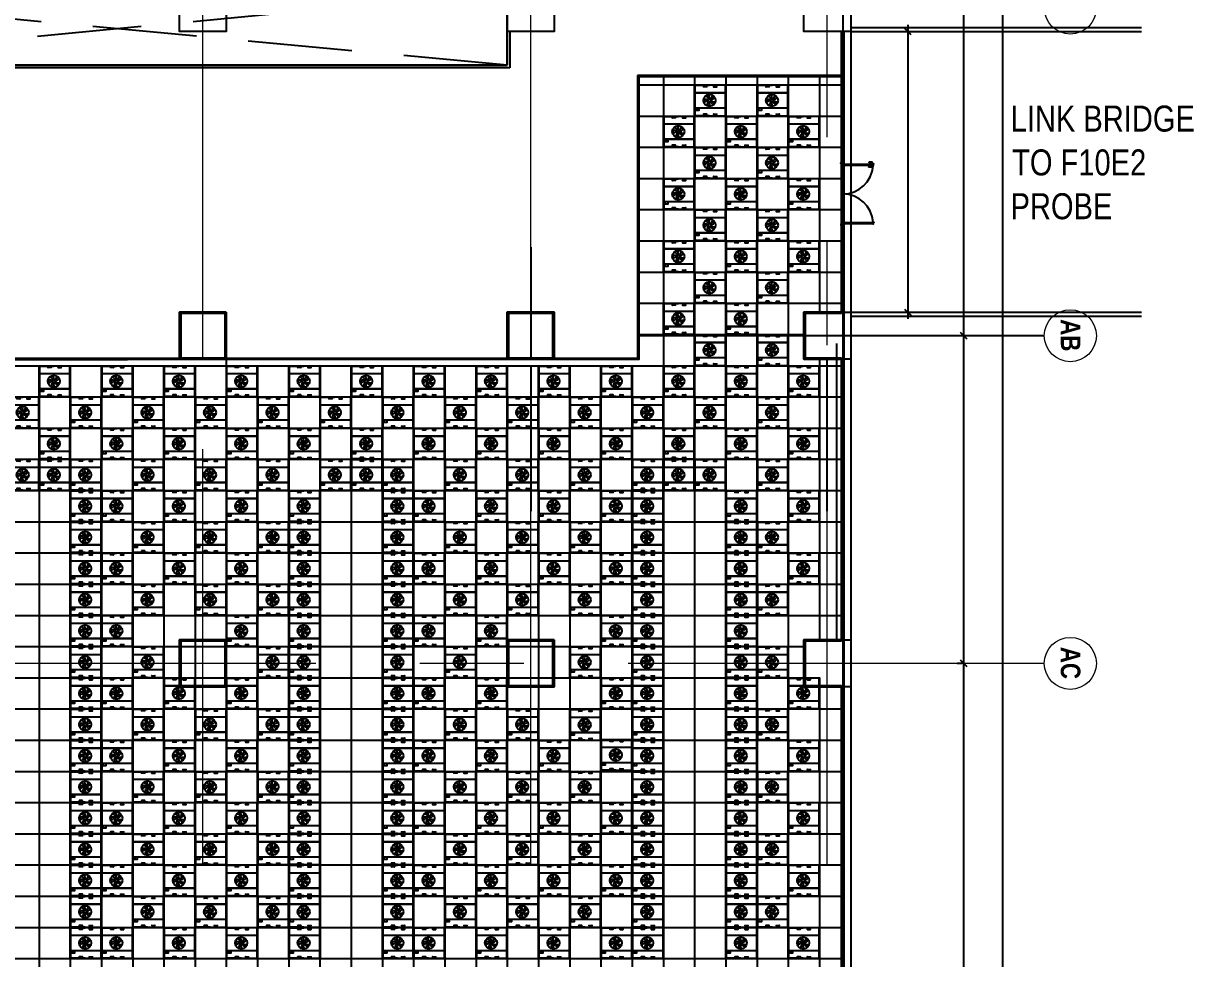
# Model space of a CAD drawing. Extents: x -14231 to 516634, y -267190 to 70805.
# Drawn here: x 271194 to 316173, y -94496 to -58534 of the extents above; entities that cross this region are included whole.
import ezdxf

# ---------------------------------------------------------------- set-up
doc = ezdxf.new("R2010")
doc.units = 0
doc.header["$LTSCALE"] = 8
for name, pattern in [('IDA - Grid Line', [3500, 2000, -500, 500, -500]), ('IDA - Hidden 065', [537.5, 375, -162.5]), ('IDA - Hidden 2-1', [750, 500, -250])]:
    doc.linetypes.add(name, pattern=pattern)
doc.layers.get('0').update_dxf_attribs({"color": 1, "linetype": 'CONTINUOUS'})
doc.layers.get('Defpoints').update_dxf_attribs({"linetype": 'CONTINUOUS'})
for name, color, linetype in [('000_CTCI_CSA', 7, 'CONTINUOUS'), ('1', 1, 'CONTINUOUS'), ('AC-DD', 3, 'CONTINUOUS')]:
    doc.layers.add(name, color=color, linetype=linetype)
doc.layers.add('A-_ANOTGRID_E', color=7, linetype='CONTINUOUS', lineweight=9)
doc.layers.add('A-ANOT----_D', color=7, linetype='CONTINUOUS', lineweight=9)
doc.styles.add('Arial Narrow_2', font='ARIALN.TTF', dxfattribs={"width": 0.8, "height": 0.22})
doc.styles.add('Arial Narrow_B', font='ARIALNB.TTF', dxfattribs={"height": 750})
doc.styles.add('Site Area', font='arial.ttf', dxfattribs={"width": 0.8})
doc.dimstyles.new('IDA_-_Arial_-_2_5mm_-_Black_-_Diagonal', dxfattribs={"dimscale": 304.8, "dimtxt": 639.644359, "dimasz": 0.82021, "dimexe": 0.82021, "dimexo": 0.82021, "dimgap": 0, "dimtad": 1, "dimdec": 0, "dimzin": 0, "dimdsep": 46, "dimtxsty": 'Arial Narrow_2', "dimblk1": 'OBLIQUE', "dimblk2": 'OBLIQUE', "dimsah": 1, "dimcen": 0.09, "dimdle": 0.82021, "dimazin": 0, "dimtfac": 1, "dimtdec": 4, "dimtix": 1, "dimtmove": 0, "dimatfit": 3, "dimfxl": 1, "dimtvp": 1, "dimtolj": 1, "dimtzin": 0, "dimarcsym": 2})

# ---------------------------------------------------------------- blocks, each defined once
blk = doc.blocks.new('_Oblique')
at = {"color": 0, "linetype": 'ByBlock', "lineweight": -2}
blk.add_line((-0.5, -0.5), (0.5, 0.5), dxfattribs=at)
blk = doc.blocks.new('*D280')
at = {"layer": 'A-ANOT----_D', "color": 0, "lineweight": -2, "transparency": 16777216}
for p, q in [((308759, -57943), (308582, -57943)), ((308832, -57693), (308832, -133793)), ((308759, -133543), (308582, -133543))]:
    blk.add_line(p, q, dxfattribs=at)
at = {"layer": 'Defpoints', "color": 0, "transparency": 16777216}
for p in [(309009, -57943), (308832, -133543), (309009, -133543)]:
    blk.add_point(p, dxfattribs=at)
at = {"layer": 'A-ANOT----_D', "color": 0, "lineweight": -2, "transparency": 16777216, "xscale": 250, "yscale": 250, "zscale": 250}
for p, rotation in [((308832, -57943), 90), ((308832, -133543), 270)]:
    blk.add_blockref('_Oblique', p, dxfattribs=dict(at, rotation=rotation))
at = {"layer": 'A-ANOT----_D', "color": 0, "transparency": 16777216, "insert": (308832, -95743), "char_height": 0.22, "width": 2375.82, "attachment_point": 5, "rotation": 90, "style": 'Arial Narrow_2'}
blk.add_mtext('\\A1;75600', dxfattribs=at)
blk = doc.blocks.new('*D281')
at = {"layer": '000_CTCI_CSA', "color": 0, "lineweight": -2, "transparency": 16777216}
for p, q in [((307259, -57943), (307082, -57943)), ((307332, -57693), (307332, -70793)), ((307259, -70543), (307082, -70543))]:
    blk.add_line(p, q, dxfattribs=at)
at = {"layer": 'Defpoints', "color": 0, "transparency": 16777216}
for p in [(307509, -57943), (307332, -70543), (307509, -70543)]:
    blk.add_point(p, dxfattribs=at)
at = {"layer": '000_CTCI_CSA', "color": 0, "lineweight": -2, "transparency": 16777216, "xscale": 250, "yscale": 250, "zscale": 250}
for p, rotation in [((307332, -57943), 90), ((307332, -70543), 270)]:
    blk.add_blockref('_Oblique', p, dxfattribs=dict(at, rotation=rotation))
at = {"layer": '000_CTCI_CSA', "color": 0, "transparency": 16777216, "insert": (307332, -64243), "char_height": 0.22, "width": 2375.82, "attachment_point": 5, "rotation": 90, "style": 'Arial Narrow_2'}
blk.add_mtext('\\A1;12600', dxfattribs=at)
blk = doc.blocks.new('*D282')
at = {"layer": '000_CTCI_CSA', "color": 0, "lineweight": -2, "transparency": 16777216}
for p, q in [((307259, -70543), (307082, -70543)), ((307332, -70293), (307332, -83393)), ((307259, -83143), (307082, -83143))]:
    blk.add_line(p, q, dxfattribs=at)
at = {"layer": 'Defpoints', "color": 0, "transparency": 16777216}
for p in [(307509, -70543), (307332, -83143), (307509, -83143)]:
    blk.add_point(p, dxfattribs=at)
at = {"layer": '000_CTCI_CSA', "color": 0, "lineweight": -2, "transparency": 16777216, "xscale": 250, "yscale": 250, "zscale": 250}
for p, rotation in [((307332, -70543), 90), ((307332, -83143), 270)]:
    blk.add_blockref('_Oblique', p, dxfattribs=dict(at, rotation=rotation))
at = {"layer": '000_CTCI_CSA', "color": 0, "transparency": 16777216, "insert": (307332, -76843), "char_height": 0.22, "width": 2375.82, "attachment_point": 5, "rotation": 90, "style": 'Arial Narrow_2'}
blk.add_mtext('\\A1;12600', dxfattribs=at)
blk = doc.blocks.new('*D283')
at = {"layer": '000_CTCI_CSA', "color": 0, "lineweight": -2, "transparency": 16777216}
for p, q in [((307259, -83143), (307082, -83143)), ((307332, -82893), (307332, -95993)), ((307259, -95743), (307082, -95743))]:
    blk.add_line(p, q, dxfattribs=at)
at = {"layer": 'Defpoints', "color": 0, "transparency": 16777216}
for p in [(307509, -83143), (307332, -95743), (307509, -95743)]:
    blk.add_point(p, dxfattribs=at)
at = {"layer": '000_CTCI_CSA', "color": 0, "lineweight": -2, "transparency": 16777216, "xscale": 250, "yscale": 250, "zscale": 250}
for p, rotation in [((307332, -83143), 90), ((307332, -95743), 270)]:
    blk.add_blockref('_Oblique', p, dxfattribs=dict(at, rotation=rotation))
at = {"layer": '000_CTCI_CSA', "color": 0, "transparency": 16777216, "insert": (307332, -89443), "char_height": 0.22, "width": 2375.82, "attachment_point": 5, "rotation": 90, "style": 'Arial Narrow_2'}
blk.add_mtext('\\A1;12600', dxfattribs=at)
blk = doc.blocks.new('Grid - 4 mm Dia-V240-PH1 LEVEL 1 - WWTP')
at = {"layer": 'A-_ANOTGRID_E'}
blk.add_circle((0, 0), 4, dxfattribs=at)
blk = doc.blocks.new('FFU-2000')
at = {"layer": 'AC-DD', "color": 6}
for p, q in [((0, 1175), (562, 1175)), ((0, 0), (0, 1175)), ((454, 1121), (333, 1121)), ((454, 1113), (333, 1113)), ((721, 1121), (842, 1121)), ((721, 1113), (842, 1113)), ((1175, 875), (0, 875)), ((1175, 870), (0, 870)), ((0, 305), (1175, 305)), ((0, 300), (1175, 300)), ((562, 0), (0, 0)), ((454, 62), (333, 62)), ((454, 54), (333, 54)), ((721, 62), (842, 62)), ((721, 54), (842, 54))]:
    blk.add_line(p, q, dxfattribs=at)
for points in [[(-12, 1188), (1188, 1188), (1188, -12), (-12, -12)], [(0, 0), (1175, 0), (1175, 1175), (0, 1175)], [(167, 288), (45, 288), (45, 210), (167, 210)]]:
    blk.add_lwpolyline(points, close=True, dxfattribs=at)
for centre, radius in [((560, 588), 233), ((560, 588), 49.2), ((75, 214), 2.87), ((105, 214), 2.87), ((135, 214), 2.87)]:
    blk.add_circle(centre, radius, dxfattribs=at)
for centre, radius, start, end in [((333, 1117), 3.92, 90, 270), ((454, 1117), 3.92, 270, 90), ((721, 1117), 3.92, 90, 270), ((842, 1117), 3.92, 270, 90), ((467, 573), 115, 154.0706, 209.7056), ((418, 313), 315, 71.6702, 99.9682), ((607, 230), 373, 104.9499, 129.9361), ((518, 671), 115, 82.0706, 137.7056), ((234, 432), 373, 32.9499, 57.9361), ((777, 368), 315, 143.6702, 171.9682), ((255, 637), 315, 359.6702, 27.9682), ((915, 522), 373, 176.9499, 201.9361), ((836, 726), 315, 215.6702, 243.9682), ((732, 905), 373, 248.9499, 273.9361), ((311, 849), 373, 320.9499, 345.9361), ((513, 892), 315, 287.6702, 315.9682), ((626, 653), 115, 10.0706, 65.7056), ((643, 545), 115, 298.0706, 353.7056), ((333, 58), 3.92, 90, 270), ((454, 58), 3.92, 270, 90), ((545, 495), 115, 226.0706, 281.7056), ((721, 58), 3.92, 90, 270), ((842, 58), 3.92, 270, 90)]:
    blk.add_arc(centre, radius, start, end, dxfattribs=at)

msp = doc.modelspace()

# ---------------------------------------------------------------- linework, layer by layer
at = {"color": 8, "true_color": 0x808080}
for p, q in [((302993.9, -58693.3), (314175.9, -58693.3)), ((302993.9, -58843.3), (314175.9, -58843.3)), ((302993.9, -69643.3), (314175.9, -69643.3)), ((302993.9, -69793.3), (314175.9, -69793.3))]:
    msp.add_line(p, q, dxfattribs=at)
at = {"color": 252}
for p, q in [((302667.9, -63893.3), (302617.9, -63893.3)), ((302617.9, -63923.8), (302617.9, -63899.3)), ((302623.5, -63940), (302617.9, -63923.8)), ((302623.9, -63893.3), (302661.9, -63893.3)), ((302634.8, -63943.3), (302628.2, -63943.3)), ((302635.6, -63933), (302628.3, -63933)), ((302628.3, -63933), (302628.3, -63939.7)), ((302628.3, -63939.7), (302635.6, -63939.7)), ((302635.6, -63934.2), (302635.6, -63933)), ((302635.7, -63934.2), (302635.6, -63934.2)), ((302635.6, -63939.7), (302635.6, -63938.4)), ((302635.6, -63938.4), (302635.7, -63938.4)), ((302636.8, -63930.4), (302636.8, -63931.9)), ((302636.8, -63932), (302636.8, -63933.1)), ((302636.8, -63939.5), (302636.8, -63940.6)), ((302636.8, -63940.6), (302636.8, -63941.3)), ((302640.8, -63937.9), (302640.8, -63934.7)), ((302667.9, -63923.8), (302640.9, -63923.8)), ((302640.9, -63923.8), (302643.4, -63923.8)), ((302667.9, -63899.3), (302667.9, -63923.8)), ((303783.9, -64001.3), (303783.9, -63993.3)), ((303783.9, -63993.3), (303832.9, -63993.3)), ((303832.9, -64001.3), (303783.9, -64001.3)), ((303797.4, -64040.9), (303797.4, -64001.3)), ((303819.4, -64041.3), (303818.8, -64055.2)), ((303819.4, -64001.3), (303819.4, -64041.3)), ((303832.9, -63993.3), (303832.9, -64001.3)), ((302623.5, -66246.7), (302617.9, -66262.8)), ((302617.9, -66262.8), (302617.9, -66287.3)), ((302667.9, -66293.3), (302617.9, -66293.3)), ((302623.9, -66293.3), (302661.9, -66293.3)), ((302634.8, -66243.3), (302628.2, -66243.3)), ((302628.3, -66253.7), (302628.3, -66247)), ((302628.3, -66247), (302635.6, -66247)), ((302635.6, -66253.7), (302628.3, -66253.7)), ((302635.6, -66247), (302635.6, -66248.2)), ((302635.6, -66248.2), (302635.7, -66248.2)), ((302635.7, -66252.5), (302635.6, -66252.5)), ((302635.6, -66252.5), (302635.6, -66253.7)), ((302636.8, -66246.1), (302636.8, -66245.3)), ((302636.8, -66247.1), (302636.8, -66246.1)), ((302636.8, -66254.6), (302636.8, -66253.6)), ((302636.8, -66256.3), (302636.8, -66254.7)), ((302640.8, -66248.8), (302640.8, -66251.9)), ((302667.9, -66262.8), (302644.9, -66262.8)), ((302644.9, -66262.8), (302645.4, -66262.8)), ((302667.9, -66287.3), (302667.9, -66262.8))]:
    msp.add_line(p, q, dxfattribs=at)
for points in [[(303819.4, -63935.3), (303819.4, -63895.3), (303818.8, -63881.5, 0.3274952), (303812, -63873.6, 0.0898475), (303704.7, -63871.3, 1.1448813), (303709, -63890.7, -0.1370794), (303792.2, -63890.6, -0.3493568), (303797.4, -63895.8), (303797.4, -63935.3)], [(303858.9, -63934.4), (303877.2, -63934.4), (303858.9, -63934.4), (303858.9, -64000.4), (303857.5, -64000.4), (303857.5, -63996.1), (303846.7, -63996.1, -0.4142136), (303845.5, -63994.9), (303845.5, -63993.6), (303846.7, -63993.6), (303846.7, -63994.6), (303856.5, -63994.6), (303856.5, -63993.3), (302683.7, -63993.3), (302683.7, -63994.6), (302693.5, -63994.6), (302693.5, -63993.6), (302694.7, -63993.6), (302694.7, -63994.9, -0.4142136), (302693.5, -63996.1), (302682.5, -63996.1, -0.4142136), (302681.3, -63994.9), (302681.3, -63941.8, -0.4142136), (302682.5, -63940.6), (302693.5, -63940.6, -0.4142136), (302694.7, -63941.8), (302694.7, -63943), (302693.5, -63943), (302693.5, -63942.1), (302683.7, -63942.1), (302683.7, -63943.3), (303856.5, -63943.3), (303856.5, -63942.1), (303846.7, -63942.1), (303846.7, -63943), (303845.5, -63943), (303845.5, -63941.8, -0.4142136), (303846.7, -63940.6), (303856.5, -63940.6), (303856.5, -63932.6, -0.4142136), (303857.1, -63932), (303879.1, -63932, -0.4142136), (303879.7, -63932.6), (303879.7, -63940.5), (303877.2, -63940.5), (303877.2, -63934.4)], [(303858.9, -66184.4), (303877.2, -66184.4), (303858.9, -66184.4), (303858.9, -66250.4), (303857.5, -66250.4), (303857.5, -66246.1), (303846.7, -66246.1, -0.4142136), (303845.5, -66244.8), (303845.5, -66243.6), (303846.7, -66243.6), (303846.7, -66244.6), (303856.5, -66244.6), (303856.5, -66243.3), (302683.7, -66243.3), (302683.7, -66244.6), (302693.5, -66244.6), (302693.5, -66243.6), (302694.7, -66243.6), (302694.7, -66244.8, -0.4142136), (302693.5, -66246.1), (302682.5, -66246.1, -0.4142136), (302681.3, -66244.8), (302681.3, -66191.8, -0.4142136), (302682.5, -66190.6), (302693.5, -66190.6, -0.4142136), (302694.7, -66191.8), (302694.7, -66193), (302693.5, -66193), (302693.5, -66192), (302683.7, -66192), (302683.7, -66193.3), (303856.5, -66193.3), (303856.5, -66192), (303846.7, -66192), (303846.7, -66193), (303845.5, -66193), (303845.5, -66191.8, -0.4142136), (303846.7, -66190.6), (303856.5, -66190.6), (303856.5, -66182.6, -0.4142136), (303857.1, -66182), (303879.1, -66182, -0.4142136), (303879.7, -66182.6), (303879.7, -66190.5), (303877.2, -66190.5), (303877.2, -66184.4)]]:
    msp.add_lwpolyline(points, format="xyb", dxfattribs=at)
for points in [[(302641.6, -63926.3), (302673.9, -63926.3), (302673.9, -63923.8), (302641.6, -63923.8)], [(302681.3, -63978.7), (302681.3, -63933.7), (302683.8, -63933.7), (302683.8, -63978.7)], [(303783.9, -63943.3), (303832.9, -63943.3), (303832.9, -63935.3), (303783.9, -63935.3)], [(302645.6, -66260.3), (302673.9, -66260.3), (302673.9, -66262.8), (302645.6, -66262.8)], [(302681.3, -66208), (302681.3, -66253), (302683.8, -66253), (302683.8, -66208)]]:
    msp.add_lwpolyline(points, close=True, dxfattribs=at)
for centre, radius, start, end in [((302623.9, -63899.3), 5.98, 90, 180), ((302628.2, -63938.3), 5, 198.97041, 270), ((302634.8, -63941.3), 2, 270, 0), ((302635.7, -63933.1), 1.1, 270, 360), ((302635.7, -63939.5), 1.1, 0, 90), ((302643.4, -63930.4), 6.59, 90, 180), ((302636.8, -63936.3), 4.27, 21.78679, 90), ((302636.8, -63936.3), 4.27, 270, 338.21321), ((302661.9, -63899.3), 5.98, 360, 90), ((302693.9, -63928.3), 1165, 270, 355.99928), ((302693.9, -66258.3), 1165, 4.00072, 90), ((302623.9, -66287.3), 5.98, 180, 270), ((302628.2, -66248.3), 5, 90, 161.02959), ((302634.8, -66245.3), 2, 360, 90), ((302635.7, -66247.1), 1.1, 270, 360), ((302635.7, -66253.6), 1.1, 0, 90), ((302636.8, -66250.3), 4.27, 21.78679, 90), ((302636.8, -66250.3), 4.27, 270, 338.21321), ((302645.1, -66254.3), 8.55, 193.26563, 271.75467), ((302661.9, -66287.3), 5.98, 270, 360)]:
    msp.add_arc(centre, radius, start, end, dxfattribs=at)
at = {"color": 252, "extrusion": (4.70198e-38, -5.22024e-54, -1)}
msp.add_ellipse((302679.3, -63928.3), major_axis=(4.95, -4.95), ratio=1, start_param=3.9269908, end_param=10.2101761, dxfattribs=at)
at = {"color": 252, "extrusion": (4.70198e-38, -1.04405e-53, -1)}
for centre, major_axis, start_param, end_param in [((303705.5, -64055.4), (7.07, -7.07), 0.8728114, 4.2841841), ((303791.6, -64040.2), (4.17, -4.17), -0.6693141, 0.6750926), ((303810, -64054.5), (6.24, 6.24), 0.8669618, 2.1329099)]:
    msp.add_ellipse(centre, major_axis=major_axis, ratio=1, start_param=start_param, end_param=end_param, dxfattribs=at)
at = {"color": 252, "extrusion": (4.70198e-38, -1.56607e-53, -1)}
msp.add_ellipse((303752.1, -63768), major_axis=(212.9, -212.9), ratio=1, start_param=0.5853067, end_param=0.9437343, dxfattribs=at)
at = {"color": 252, "extrusion": (4.70198e-38, -2.0881e-53, -1)}
msp.add_ellipse((303750.8, -63897.2), major_axis=(109.3, -109.3), ratio=1, start_param=0.5138302, end_param=1.0587517, dxfattribs=at)
at = {"color": 252}
msp.add_ellipse((302679.3, -66258.3), major_axis=(4.95, 4.95), ratio=1, start_param=3.9269908, end_param=10.2101761, dxfattribs=at)
at = {"layer": '000_CTCI_CSA', "color": 8, "linetype": 'IDA - Hidden 2-1', "true_color": 0x808080}
for p, q in [((289793.9, -60143.3), (259793.9, -57343.3)), ((259793.9, -60143.3), (289543.9, -57343.3))]:
    msp.add_line(p, q, dxfattribs=at)
at = {"layer": '000_CTCI_CSA', "color": 8, "true_color": 0x808080}
for p, q in [((289793.9, -60143.3), (289793.9, -57343.3)), ((289793.9, -60143.3), (289793.9, -57343.3)), ((289793.9, -57443.3), (289793.9, -60143.3)), ((289893.9, -58843.3), (289893.9, -60243.3)), ((303243.9, -58843.3), (305437.9, -58843.3)), ((305187.9, -58593.3), (305187.9, -69893.3)), ((289793.9, -60143.3), (259693.9, -60143.3)), ((259793.9, -60143.3), (289793.9, -60143.3)), ((259793.9, -60143.3), (289793.9, -60143.3)), ((289893.9, -60243.3), (259793.9, -60243.3)), ((302693.9, -60543.3), (294793.9, -60543.3)), ((294793.9, -60543.3), (294793.9, -67143.3)), ((302643.9, -69643.3), (302643.9, -60593.3)), ((302743.9, -69643.3), (302743.9, -60548.2)), ((290693.9, -67143.3), (290693.9, -71406)), ((278993.9, -69643.3), (277193.9, -69643.3)), ((277193.9, -69643.3), (277193.9, -71443.3)), ((278943.9, -69693.3), (277243.9, -69693.3)), ((277243.9, -69693.3), (277243.9, -71393.3)), ((278943.9, -71393.3), (278943.9, -69693.3)), ((278993.9, -71443.3), (278993.9, -69643.3)), ((291593.9, -69643.3), (289793.9, -69643.3)), ((289793.9, -69643.3), (289793.9, -71406.7)), ((291543.9, -69693.3), (289843.9, -69693.3)), ((289843.9, -69693.3), (289843.9, -71393.3)), ((291543.9, -71393.3), (291543.9, -69693.3)), ((291593.9, -71405.3), (291593.9, -69643.3)), ((302643.9, -69643.3), (301193.9, -69643.3)), ((301193.9, -69643.3), (301193.9, -71443.3)), ((302643.9, -69693.3), (301243.9, -69693.3)), ((301243.9, -69693.3), (301243.9, -71393.3)), ((302643.9, -69643.3), (302743.9, -69643.3)), ((302643.9, -69643.3), (302643.9, -69693.3)), ((303243.9, -69643.3), (305437.9, -69643.3)), ((302443.9, -70843.3), (302443.9, -82243.3)), ((277193.9, -71443.3), (278993.9, -71443.3)), ((277243.9, -71393.3), (278943.9, -71393.3)), ((289793.9, -71443.3), (291593.9, -71443.3)), ((289843.9, -71393.3), (291543.9, -71393.3)), ((290693.9, -71456), (290693.9, -71456.4)), ((301193.9, -71443.3), (302643.9, -71443.3)), ((301243.9, -71393.3), (302643.9, -71393.3)), ((302643.9, -71393.3), (302643.9, -71443.3)), ((302643.9, -82293.3), (302643.9, -71443.3)), ((302743.9, -71443.3), (302643.9, -71443.3)), ((302743.9, -82293.3), (302743.9, -71443.3)), ((290693.9, -71696.2), (290693.9, -77293.3)), ((278993.9, -82243.3), (277193.9, -82243.3)), ((277193.9, -82243.3), (277193.9, -84043.3)), ((278943.9, -82293.3), (277243.9, -82293.3)), ((277243.9, -82293.3), (277243.9, -83993.3)), ((278943.9, -83993.3), (278943.9, -82293.3)), ((278993.9, -84043.3), (278993.9, -82243.3)), ((291593.9, -82243.3), (289793.9, -82243.3)), ((289793.9, -82243.3), (289793.9, -84043.3)), ((291543.9, -82293.3), (289843.9, -82293.3)), ((289843.9, -82293.3), (289843.9, -83993.3)), ((291543.9, -83993.3), (291543.9, -82293.3)), ((291593.9, -84043.3), (291593.9, -82243.3)), ((302643.9, -82243.3), (301193.9, -82243.3)), ((301193.9, -82243.3), (301193.9, -84043.3)), ((302643.9, -82293.3), (301243.9, -82293.3)), ((301243.9, -82293.3), (301243.9, -83993.3)), ((277193.9, -84043.3), (278993.9, -84043.3)), ((277243.9, -83993.3), (278943.9, -83993.3)), ((289793.9, -84043.3), (291593.9, -84043.3)), ((289843.9, -83993.3), (291543.9, -83993.3)), ((301193.9, -84043.3), (302643.9, -84043.3)), ((301243.9, -83993.3), (302643.9, -83993.3)), ((302643.9, -94893.3), (302643.9, -83993.3)), ((302743.9, -94893.3), (302743.9, -83993.3))]:
    msp.add_line(p, q, dxfattribs=at)
at = {"layer": '000_CTCI_CSA', "lineweight": -3}
for p, q in [((302643.9, -60548.2), (302643.9, -58843.3)), ((302743.9, -60548.2), (302743.9, -58843.3)), ((302693.9, -60543.3), (294793.9, -60543.3)), ((294793.9, -60543.3), (294797.1, -71452.9)), ((302693.9, -60593.3), (294843.9, -60593.3)), ((294843.9, -60593.3), (294847.1, -71452.9)), ((294847.1, -71402.9), (255543, -71435.5)), ((294847.1, -71452.9), (255543, -71485.5)), ((294797.1, -71452.9), (294797.1, -71452.9)), ((294797.1, -71452.9), (294797.1, -71452.9)), ((294797.1, -71452.9), (294797.1, -71452.9)), ((294847.1, -71452.9), (294847.1, -71452.9)), ((294847.1, -71452.9), (294847.1, -71452.9)), ((294847.1, -71452.9), (294847.1, -71452.9))]:
    msp.add_line(p, q, dxfattribs=at)
at = {"layer": '000_CTCI_CSA', "color": 8, "linetype": 'IDA - Hidden 065', "ltscale": 3, "true_color": 0x808080}
msp.add_line((302093.9, -77293.3), (302093.9, -71443.3), dxfattribs=at)
at = {"layer": '000_CTCI_CSA', "color": 8, "true_color": 0x808080}
for points in [[(302993.9, -57043.3), (302993.9, -134443.3), (226793.9, -134443.3), (226793.9, -57043.3)], [(278993.9, -57043.3), (278993.9, -58843.3), (277193.9, -58843.3), (277193.9, -57043.3)], [(291593.9, -57043.3), (291593.9, -58843.3), (289793.9, -58843.3), (289793.9, -57043.3)], [(302993.9, -57043.3), (302993.9, -58843.3), (301193.9, -58843.3), (301193.9, -57043.3)], [(302693.9, -57343.3), (302693.9, -134143.3), (227093.9, -134143.3), (227093.9, -57343.3)], [(278993.9, -69643.3), (278993.9, -71443.3), (277193.9, -71443.3), (277193.9, -69643.3)], [(302993.9, -69643.3), (302993.9, -71443.3), (301193.9, -71443.3), (301193.9, -69643.3)], [(291593.9, -82243.3), (291593.9, -84043.3), (289793.9, -84043.3), (289793.9, -82243.3)], [(302993.9, -82243.3), (302993.9, -84043.3), (301193.9, -84043.3), (301193.9, -82243.3)]]:
    msp.add_lwpolyline(points, close=True, dxfattribs=at)
at = {"layer": '000_CTCI_CSA', "color": 40, "true_color": 0xf8d731}
msp.add_lwpolyline([(289793.9, -71406.7), (289793.9, -69643.3), (291593.9, -69643.3), (291593.9, -71405.3)], dxfattribs=at)
msp.add_lwpolyline([(278993.9, -82243.3), (278993.9, -84043.3), (277193.9, -84043.3), (277193.9, -82243.3)], close=True, dxfattribs=at)
at = {"layer": '1', "color": 8, "true_color": 0x808080}
for p, q in [((295793.9, -60593.3), (295793.9, -123593.4)), ((296993.9, -60593.3), (296993.9, -123593.4)), ((298193.9, -60593.3), (298193.9, -123244.5)), ((299393.9, -60593.3), (299393.9, -123244.2)), ((300593.9, -60593.3), (300593.9, -123243.9)), ((301793.9, -60593.3), (301793.9, -69643.3)), ((294843.9, -60896.2), (302643.9, -60896.2)), ((294843.9, -62096.2), (302643.9, -62096.2)), ((294843.9, -63296.2), (302643.9, -63296.2)), ((294843.9, -64496.2), (302643.9, -64496.2)), ((294843.9, -65696.2), (302643.9, -65696.2)), ((294843.9, -66896.2), (302643.9, -66896.2)), ((294846.1, -68096.2), (302643.9, -68096.2)), ((294846.5, -69296.2), (302643.9, -69296.2)), ((294846.8, -70496.2), (301193.9, -70496.2)), ((310434.5, -70543.3), (294846.8, -70543.3)), ((272993.9, -71469.1), (272993.9, -71471)), ((274193.9, -71468.2), (274193.9, -71470)), ((275393.9, -71467.3), (275393.9, -71469.1)), ((276593.9, -71466.4), (276593.9, -71468.1)), ((277793.9, -71465.5), (277793.9, -71467.1)), ((278993.9, -71464.7), (278993.9, -123593.4)), ((282593.9, -71462), (282593.9, -71463.1)), ((283793.9, -71461.1), (283793.9, -71462.1)), ((284993.9, -71460.2), (284993.9, -71461.1)), ((286193.9, -71459.3), (286193.9, -71460.1)), ((287393.9, -71458.4), (287393.9, -71459.1)), ((288593.9, -71457.5), (288593.9, -71458.1)), ((289793.9, -71456.7), (289793.9, -71457.1)), ((290993.9, -71455.8), (290993.9, -71456.1)), ((292193.9, -71454.9), (292193.9, -71455.1)), ((293393.9, -71454), (293393.9, -71454.1)), ((294593.9, -71453.1), (294593.9, -71453.1)), ((301793.9, -71443.3), (301793.9, -82243.3)), ((227343.9, -71696.2), (302643.9, -71696.2)), ((271793.9, -71696.2), (271793.9, -123593.4)), ((272993.9, -71696.2), (272993.9, -123593.4)), ((274193.9, -71696.2), (274193.9, -123593.4)), ((275393.9, -71696.2), (275393.9, -123593.4)), ((276593.9, -71696.2), (276593.9, -123593.4)), ((277793.9, -71696.2), (277793.9, -123593.4)), ((280193.9, -71696.2), (280193.9, -123593.4)), ((281393.9, -71696.2), (281393.9, -123593.4)), ((282593.9, -71696.2), (282593.9, -123593.4)), ((283793.9, -71696.2), (283793.9, -123593.4)), ((284993.9, -71696.2), (284993.9, -123593.4)), ((286193.9, -71696.2), (286193.9, -123593.4)), ((287393.9, -71696.2), (287393.9, -123593.4)), ((288593.9, -71696.2), (288593.9, -123593.4)), ((289793.9, -71696.2), (289793.9, -123593.4)), ((290993.9, -71696.2), (290993.9, -123593.4)), ((292193.9, -71696.2), (292193.9, -123593.4)), ((293393.9, -71696.2), (293393.9, -123593.4)), ((294593.9, -71696.2), (294593.9, -123593.4)), ((227343.9, -72896.2), (302643.9, -72896.2)), ((227343.9, -74096.2), (302643.9, -74096.2)), ((227343.9, -75296.2), (302643.9, -75296.2)), ((227343.9, -76496.2), (302643.9, -76496.2)), ((227343.9, -77696.2), (302643.9, -77696.2)), ((227343.9, -78896.2), (302643.9, -78896.2)), ((227343.9, -80096.2), (302643.9, -80096.2)), ((227343.9, -81296.2), (302643.9, -81296.2)), ((228593.9, -82496.2), (301193.9, -82496.2)), ((228593.9, -83696.2), (301193.9, -83696.2)), ((301793.9, -84043.3), (301793.9, -94843.3)), ((227343.9, -84896.2), (302643.9, -84896.2)), ((227343.9, -86096.2), (302643.9, -86096.2)), ((227343.9, -87296.2), (302643.9, -87296.2)), ((234893.9, -88496.2), (302643.9, -88496.2)), ((234893.9, -89696.2), (302643.9, -89696.2)), ((234893.9, -90896.2), (302643.9, -90896.2)), ((234893.9, -92096.2), (302643.9, -92096.2)), ((234893.9, -93296.2), (302643.9, -93296.2)), ((234893.9, -94496.2), (302643.9, -94496.2))]:
    msp.add_line(p, q, dxfattribs=at)
msp.add_lwpolyline([(227093.9, -67193.3), (227093.9, -87593.3), (234913.7, -87543.1), (234843.9, -120043.3), (239393.9, -120043.3), (239393.9, -123643.3), (302743.9, -123343.3), (302743.9, -60543.3), (294843.9, -60593.3), (294852.9, -71452.9), (255543, -71485.5), (255539.8, -65143.3), (251990.7, -65143.3), (251990.7, -69643.3), (253793.9, -69643.3), (253793.9, -71443.3), (240294, -71493.3), (240343.9, -67190.4), (227093.9, -67193.3)], dxfattribs=at)
at = {"layer": 'A-_ANOTGRID_E', "color": 8, "linetype": 'IDA - Grid Line', "true_color": 0x808080}
for p, q in [((278093.9, -71415.3), (278093.9, -47898.2)), ((290693.9, -71406), (290693.9, -47898.2)), ((302093.9, -146907.4), (302093.9, -47898.2)), ((310434.5, -70543.3), (294846.8, -70543.3)), ((278093.9, -146907.4), (278093.9, -71465.3)), ((290693.9, -71456.4), (290693.9, -71456)), ((290693.9, -146907.4), (290693.9, -71696.2)), ((310434.5, -83143.3), (222924.6, -83143.3))]:
    msp.add_line(p, q, dxfattribs=at)

# ---------------------------------------------------------------- block references
at = {"layer": '000_CTCI_CSA', "color": 8, "true_color": 0x808080, "xscale": 250, "yscale": 250, "zscale": 250}
for p, rotation in [((305187.9, -58843.3), 90), ((305187.9, -69643.3), 270)]:
    msp.add_blockref('_Oblique', p, dxfattribs=dict(at, rotation=rotation))
at = {"layer": '000_CTCI_CSA', "color": 8, "true_color": 0x808080}
msp.add_blockref('FFU-2000', (288606.4, -82483.7), dxfattribs=at)
at = {"layer": 'A-_ANOTGRID_E', "color": 8, "lineweight": 5, "true_color": 0x808080, "xscale": 249.9999999999999, "yscale": 249.9999999999999, "zscale": 249.9999999999999, "rotation": 89.99999999999999}
for p in [(311434.5, -57943.3), (311434.5, -70543.3), (311434.5, -83143.3)]:
    msp.add_blockref('Grid - 4 mm Dia-V240-PH1 LEVEL 1 - WWTP', p, dxfattribs=at)
at = {"layer": 'AC-DD'}
for p in [(297006.4, -62083.7), (299406.4, -62083.7), (295806.4, -63283.7), (298206.4, -63283.7), (300606.4, -63283.7), (297006.4, -64483.7), (299406.4, -64483.7), (295806.4, -65683.7), (298206.4, -65683.7), (300606.4, -65683.7), (297006.4, -66883.7), (299406.4, -66883.7), (295806.4, -68083.7), (298206.4, -68083.7), (300606.4, -68083.7), (297006.4, -69283.7), (299406.4, -69283.7), (295806.4, -70483.7), (298206.4, -70483.7), (297006.4, -71683.7), (299406.4, -71683.7), (271806.4, -72883.7), (274206.4, -72883.7), (276606.4, -72883.7), (279006.4, -72883.7), (281406.4, -72883.7), (283806.4, -72883.7), (286206.4, -72883.7), (288606.4, -72883.7), (291006.4, -72883.7), (293406.4, -72883.7), (295806.4, -72883.7), (298206.4, -72883.7), (300606.4, -72883.7), (270606.4, -74083.7), (273006.4, -74083.7), (275406.4, -74083.7), (277806.4, -74083.7), (280206.4, -74083.7), (282606.4, -74083.7), (285006.4, -74083.7), (287406.4, -74083.7), (289806.4, -74083.7), (292206.4, -74083.7), (294606.4, -74083.7), (297006.4, -74083.7), (299406.4, -74083.7), (271806.4, -75283.7), (274206.4, -75283.7), (276606.4, -75283.7), (279006.4, -75283.7), (281406.4, -75283.7), (283806.4, -75283.7), (286206.4, -75283.7), (288606.4, -75283.7), (291006.4, -75283.7), (293406.4, -75283.7), (295806.4, -75283.7), (298206.4, -75283.7), (300606.4, -75283.7), (270606.4, -76483.7), (271806.4, -76483.7), (273006.4, -76483.7), (275406.4, -76483.7), (277806.4, -76483.7), (280206.4, -76483.7), (282606.4, -76483.7), (283806.4, -76483.7), (285006.4, -76483.7), (287406.4, -76483.7), (289806.4, -76483.7), (292206.4, -76483.7), (294606.4, -76483.7), (295806.4, -76483.7), (297006.4, -76483.7), (299406.4, -76483.7), (273006.4, -77683.7), (274206.4, -77683.7), (276606.4, -77683.7), (279006.4, -77683.7), (281406.4, -77683.7), (285006.4, -77683.7), (286206.4, -77683.7), (288606.4, -77683.7), (291006.4, -77683.7), (293406.4, -77683.7), (294606.4, -77683.7), (298206.4, -77683.7), (300606.4, -77683.7), (273006.4, -78883.7), (275406.4, -78883.7), (277806.4, -78883.7), (280206.4, -78883.7), (281406.4, -78883.7), (285006.4, -78883.7), (287406.4, -78883.7), (289806.4, -78883.7), (292206.4, -78883.7), (294606.4, -78883.7), (298206.4, -78883.7), (299406.4, -78883.7), (273006.4, -80083.7), (274206.4, -80083.7), (276606.4, -80083.7), (279006.4, -80083.7), (281406.4, -80083.7), (285006.4, -80083.7), (286206.4, -80083.7), (288606.4, -80083.7), (291006.4, -80083.7), (293406.4, -80083.7), (294606.4, -80083.7), (298206.4, -80083.7), (300606.4, -80083.7), (273006.4, -81283.7), (275406.4, -81283.7), (277806.4, -81283.7), (280206.4, -81283.7), (281406.4, -81283.7), (285006.4, -81283.7), (287406.4, -81283.7), (289806.4, -81283.7), (292206.4, -81283.7), (294606.4, -81283.7), (298206.4, -81283.7), (299406.4, -81283.7), (273006.4, -82483.7), (279006.4, -82483.7), (281406.4, -82483.7), (285006.4, -82483.7), (286206.4, -82483.7), (293406.4, -82483.7), (294606.4, -82483.7), (298206.4, -82483.7), (273006.4, -83683.7), (280206.4, -83683.7), (281406.4, -83683.7), (285006.4, -83683.7), (287406.4, -83683.7), (292206.4, -83683.7), (294606.4, -83683.7), (298206.4, -83683.7), (299406.4, -83683.7), (273006.4, -84883.7), (274206.4, -84883.7), (276606.4, -84883.7), (279006.4, -84883.7), (281406.4, -84883.7), (285006.4, -84883.7), (286206.4, -84883.7), (288606.4, -84883.7), (293406.4, -84883.7), (294606.4, -84883.7), (298206.4, -84883.7), (300606.4, -84883.7), (273006.4, -86083.7), (275406.4, -86083.7), (277806.4, -86083.7), (280206.4, -86083.7), (281406.4, -86083.7), (285006.4, -86083.7), (287406.4, -86083.7), (289806.4, -86083.7), (292206.4, -86096.2), (294606.4, -86083.7), (298206.4, -86083.7), (299406.4, -86083.7), (273006.4, -87283.7), (274206.4, -87283.7), (276606.4, -87283.7), (279006.4, -87283.7), (281406.4, -87283.7), (285006.4, -87283.7), (286206.4, -87283.7), (288606.4, -87283.7), (291006.4, -87283.7), (293406.4, -87254.7), (294606.4, -87283.7), (298206.4, -87283.7), (300606.4, -87283.7), (273006.4, -88483.7), (275406.4, -88483.7), (277806.4, -88483.7), (280206.4, -88483.7), (281406.4, -88483.7), (285006.4, -88483.7), (287406.4, -88483.7), (289806.4, -88483.7), (292206.4, -88483.7), (294606.4, -88483.7), (298206.4, -88483.7), (299406.4, -88483.7), (273006.4, -89683.7), (274206.4, -89683.7), (276606.4, -89683.7), (279006.4, -89683.7), (281406.4, -89683.7), (285006.4, -89683.7), (286206.4, -89683.7), (288606.4, -89683.7), (291006.4, -89683.7), (293406.4, -89683.7), (294606.4, -89683.7), (298206.4, -89683.7), (300606.4, -89683.7), (273006.4, -90883.7), (275406.4, -90883.7), (277806.4, -90883.7), (280206.4, -90883.7), (281406.4, -90883.7), (285006.4, -90883.7), (287406.4, -90883.7), (289806.4, -90883.7), (292206.4, -90883.7), (294606.4, -90883.7), (298206.4, -90883.7), (299406.4, -90883.7), (273006.4, -92083.7), (274206.4, -92083.7), (276606.4, -92083.7), (279006.4, -92083.7), (281406.4, -92083.7), (285006.4, -92083.7), (286206.4, -92083.7), (288606.4, -92083.7), (291006.4, -92083.7), (293406.4, -92083.7), (294606.4, -92083.7), (298206.4, -92083.7), (300606.4, -92083.7), (273006.4, -93283.7), (275406.4, -93283.7), (277806.4, -93283.7), (280206.4, -93283.7), (281406.4, -93283.7), (285006.4, -93283.7), (287406.4, -93283.7), (289806.4, -93283.7), (292206.4, -93283.7), (294606.4, -93283.7), (298206.4, -93283.7), (299406.4, -93283.7), (273006.4, -94483.7), (274206.4, -94483.7), (276606.4, -94483.7), (279006.4, -94483.7), (281406.4, -94483.7), (285006.4, -94483.7), (286206.4, -94483.7), (288606.4, -94483.7), (291006.4, -94483.7), (293406.4, -94483.7), (294606.4, -94483.7), (298206.4, -94483.7), (300606.4, -94483.7)]:
    msp.add_blockref('FFU-2000', p, dxfattribs=at)
at = {"layer": 'AC-DD', "color": 40, "true_color": 0xf8d731}
for p in [(274206.4, -82483.7), (275406.4, -83683.7)]:
    msp.add_blockref('FFU-2000', p, dxfattribs=at)

# ---------------------------------------------------------------- texts
at = {"color": 8, "true_color": 0x808080, "style": 'Site Area', "width": 0.8}
for s, p in [('LINK BRIDGE', (309141.6, -62695.4)), ('TO F10E2', (309197.2, -64379.8)), ('PROBE', (309137.2, -66064.2))]:
    msp.add_text(s, height=1000, dxfattribs=at).set_placement(p)
at = {"layer": '000_CTCI_CSA', "color": 8, "true_color": 0x808080, "insert": (305187.8, -64172.3), "char_height": 0.22, "width": 2375.822, "attachment_point": 5, "rotation": 90, "style": 'Arial Narrow_2'}
msp.add_mtext('\\A1;10800', dxfattribs=at)
at = {"layer": 'A-_ANOTGRID_E', "color": 8, "true_color": 0x808080, "char_height": 750, "width": 1523.206, "attachment_point": 1, "rotation": 270, "style": 'Arial Narrow_B'}
for s, insert in [('AB', (311818.8, -69907.4)), ('AC', (311818.8, -82507.4))]:
    msp.add_mtext(s, dxfattribs=dict(at, insert=insert))
at = {"layer": 'A-ANOT----_D', "color": 252, "insert": (303888.2, -65303.3), "char_height": 0.22, "width": 2375.822, "attachment_point": 5, "style": 'Arial Narrow_2'}
msp.add_mtext('\\A1;10800', dxfattribs=at)

# ---------------------------------------------------------------- dimensions: what is measured, and where the dimension line sits
at = {"layer": '000_CTCI_CSA', "color": 8, "true_color": 0x808080}
for base, p1, p2, picture, middle in [((307332.4, -70543.3), (307509.2, -57943.3), (307509.2, -70543.3), '*D281', (307332.3, -64243.3)), ((307332.4, -83143.3), (307509.2, -70543.3), (307509.2, -83143.3), '*D282', (307332.3, -76843.3)), ((307332.4, -95743.3), (307509.2, -83143.3), (307509.2, -95743.3), '*D283', (307332.3, -89443.3))]:
    dim = msp.add_linear_dim(base=base, p1=p1, p2=p2, angle=270, dimstyle='IDA_-_Arial_-_2_5mm_-_Black_-_Diagonal', override={"dimpost": '<>', "dimfxl": 12600}, dxfattribs=at)
    dim.commit()
    dim.dimension.update_dxf_attribs({"geometry": picture, "text_midpoint": middle})
at = {"layer": 'A-ANOT----_D', "color": 8, "true_color": 0x808080}
dim = msp.add_linear_dim(base=(308832.4, -133543.3), p1=(309009.2, -57943.3), p2=(309009.2, -133543.3), angle=270, dimstyle='IDA_-_Arial_-_2_5mm_-_Black_-_Diagonal', override={"dimpost": '<>', "dimfxl": 75600}, dxfattribs=at)
dim.commit()
dim.dimension.update_dxf_attribs({"geometry": '*D280', "text_midpoint": (308832.3, -95743.3)})

doc.saveas('drawing.dxf')
